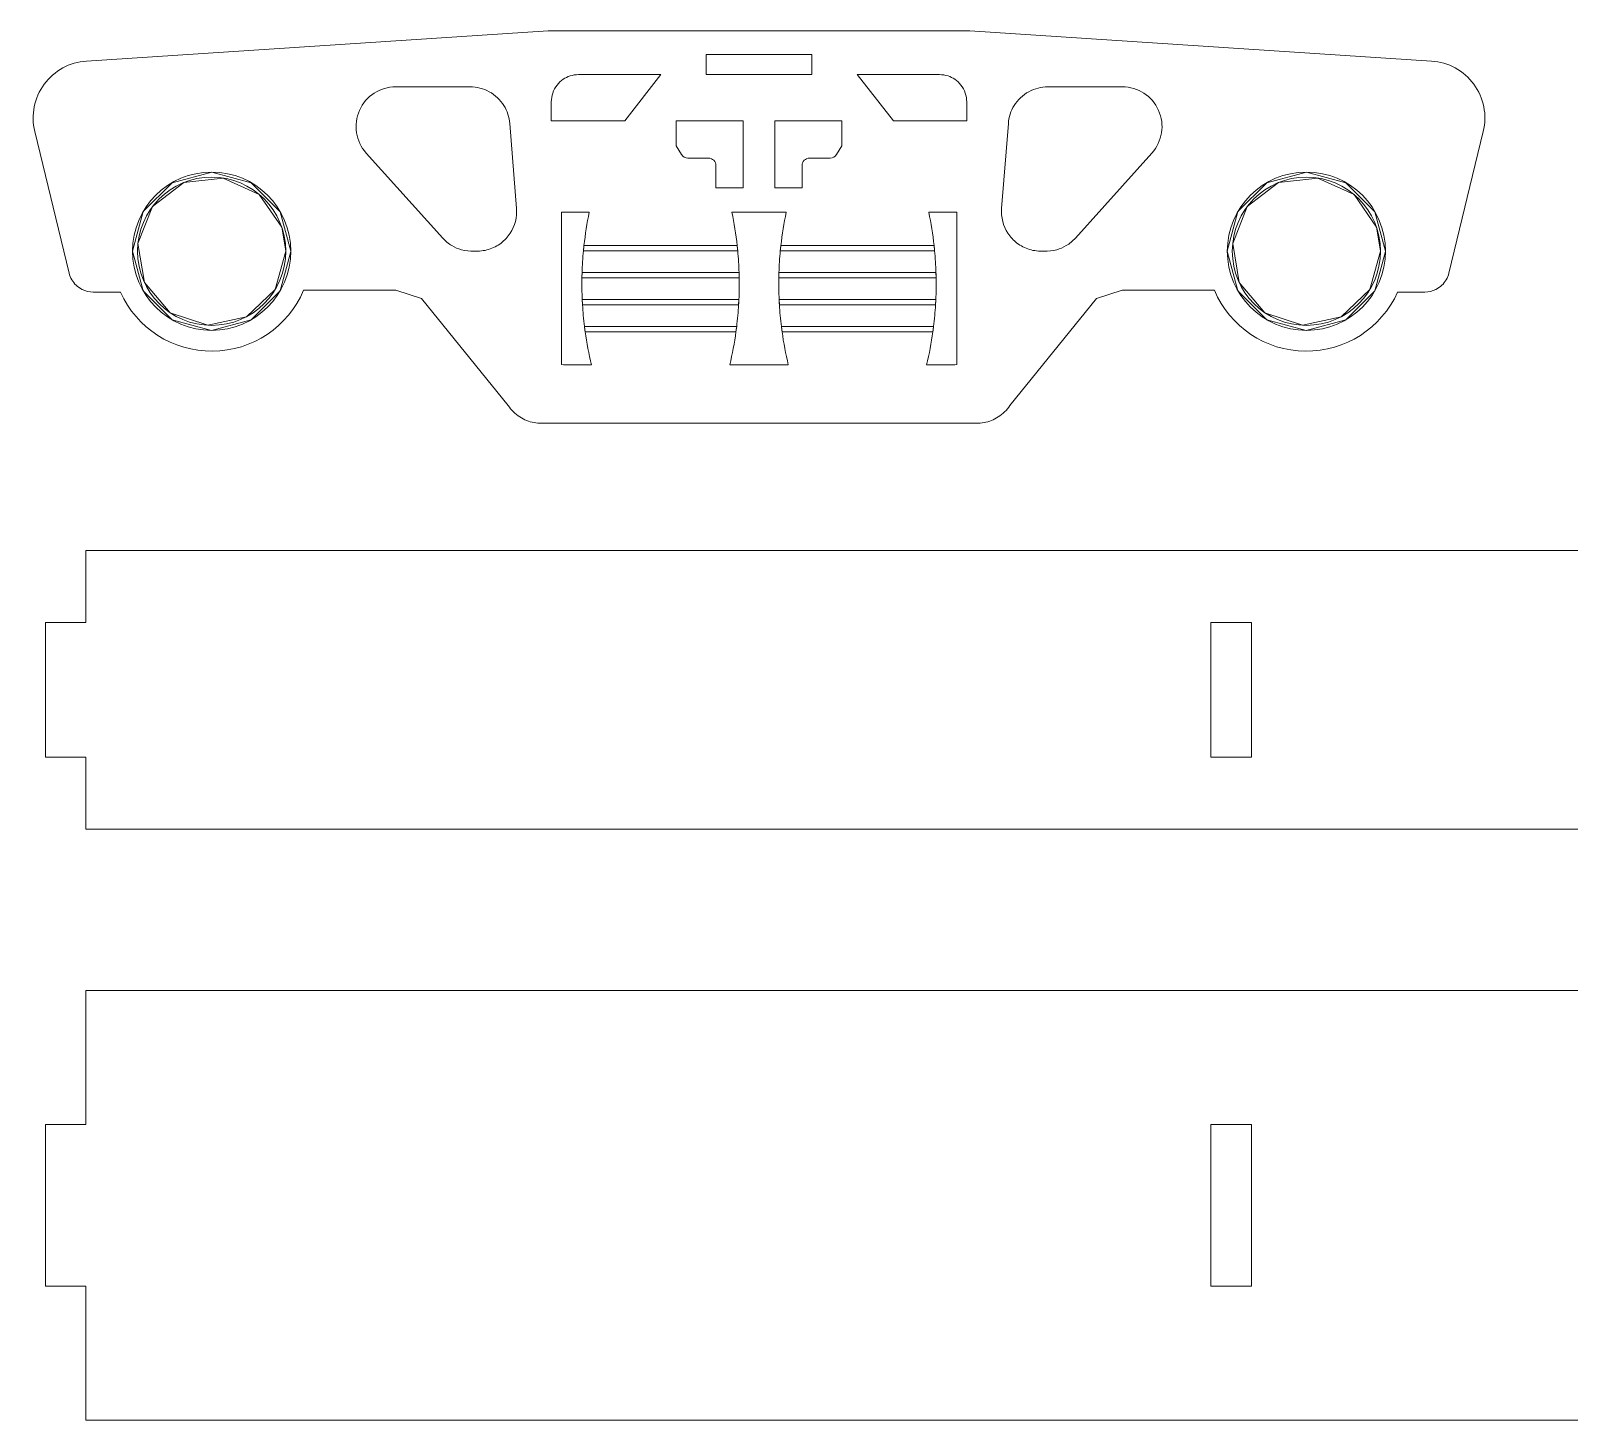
# Model space of a CAD drawing. Header units: millimetres. Extents: x -366 to 353, y -421 to 421.
# Drawn here: x -347 to -232.8, y -48.9 to 54.3 of the extents above; entities that cross this region are included whole.
import ezdxf

# ---------------------------------------------------------------- set-up
doc = ezdxf.new("R2010")
doc.units = ezdxf.units.MM
doc.header["$MEASUREMENT"] = 0
doc.layers.add('layer 1', color=7, linetype='Continuous')

msp = doc.modelspace()

# ---------------------------------------------------------------- linework, layer by layer
at = {"layer": 'layer 1', "color": 5, "lineweight": 9}
for points in [[(-308.5716, 54.2523), (-308.5716, 54.2523), (-342.8498, 52.0041), (-342.8498, 52.0041)], [(-277.2894, 54.2523), (-277.2894, 54.2523), (-308.5716, 54.2523), (-308.5716, 54.2523)], [(-243.0113, 52.0041), (-243.0113, 52.0041), (-277.2894, 54.2523), (-277.2894, 54.2523)], [(-289.0024, 52.4897), (-289.0024, 52.4897), (-296.8586, 52.4897), (-296.8586, 52.4897)], [(-296.8586, 52.4897), (-296.8586, 52.4897), (-296.8586, 50.999), (-296.8586, 50.999)], [(-289.0024, 50.999), (-289.0024, 50.999), (-289.0024, 52.4897), (-289.0024, 52.4897)], [(-300.2156, 50.999), (-300.2156, 50.999), (-306.3226, 50.999), (-306.3226, 50.999)], [(-302.9012, 47.5705), (-302.9012, 47.5705), (-300.2156, 50.999), (-300.2156, 50.999)], [(-296.8586, 50.999), (-296.8586, 50.999), (-289.0024, 50.999), (-289.0024, 50.999)], [(-285.6454, 50.999), (-285.6454, 50.999), (-282.9598, 47.5705), (-282.9598, 47.5705)], [(-279.5385, 50.999), (-279.5385, 50.999), (-285.6454, 50.999), (-285.6454, 50.999)], [(-314.3697, 50.0922), (-314.3697, 50.0922), (-319.8949, 50.0922), (-319.8949, 50.0922)], [(-265.9661, 50.0922), (-265.9661, 50.0922), (-271.4913, 50.0922), (-271.4913, 50.0922)], [(-308.347, 48.9746), (-308.347, 48.9746), (-308.347, 47.5705), (-308.347, 47.5705)], [(-277.514, 47.5705), (-277.514, 47.5705), (-277.514, 48.9746), (-277.514, 48.9746)], [(-310.934, 41.0691), (-310.934, 41.0691), (-311.4343, 47.3803), (-311.4343, 47.3803)], [(-308.347, 47.5705), (-308.347, 47.5705), (-302.9012, 47.5705), (-302.9012, 47.5705)], [(-299.0702, 47.5616), (-299.0702, 47.5616), (-299.0702, 45.7212), (-299.0702, 45.7212)], [(-294.1012, 47.5616), (-294.1012, 47.5616), (-299.0702, 47.5616), (-299.0702, 47.5616)], [(-294.1012, 42.5926), (-294.1012, 42.5926), (-294.1012, 47.5616), (-294.1012, 47.5616)], [(-286.7908, 47.5616), (-286.7908, 47.5616), (-291.7599, 47.5616), (-291.7599, 47.5616)], [(-291.7599, 47.5616), (-291.7599, 47.5616), (-291.7599, 42.5926), (-291.7599, 42.5926)], [(-286.7908, 45.7212), (-286.7908, 45.7212), (-286.7908, 47.5616), (-286.7908, 47.5616)], [(-282.9598, 47.5705), (-282.9598, 47.5705), (-277.514, 47.5705), (-277.514, 47.5705)], [(-274.4268, 47.3803), (-274.4268, 47.3803), (-274.9271, 41.0691), (-274.9271, 41.0691)], [(-346.6861, 46.7814), (-346.6861, 46.7814), (-344.1331, 36.269), (-344.1331, 36.269)], [(-299.0702, 45.7212), (-299.0702, 45.7212), (-298.6789, 45.0691), (-298.6789, 45.0691)], [(-287.1821, 45.0691), (-287.1821, 45.0691), (-286.7908, 45.7212), (-286.7908, 45.7212)], [(-241.7279, 36.269), (-241.7279, 36.269), (-239.175, 46.7814), (-239.175, 46.7814)], [(-322.0846, 45.1788), (-322.0846, 45.1788), (-316.4102, 38.8677), (-316.4102, 38.8677)], [(-298.6789, 45.0691), (-298.5792, 44.9028), (-298.3994, 44.8011), (-298.2055, 44.8011)], [(-298.2055, 44.8011), (-298.2055, 44.8011), (-296.6777, 44.8011), (-296.6777, 44.8011)], [(-289.1833, 44.8011), (-289.1833, 44.8011), (-287.6555, 44.8011), (-287.6555, 44.8011)], [(-287.6555, 44.8011), (-287.4616, 44.8011), (-287.2819, 44.9028), (-287.1821, 45.0691)], [(-269.4508, 38.8677), (-269.4508, 38.8677), (-263.7764, 45.1788), (-263.7764, 45.1788)], [(-296.1256, 44.2489), (-296.1256, 44.2489), (-296.1256, 42.5926), (-296.1256, 42.5926)], [(-289.7355, 42.5926), (-289.7355, 42.5926), (-289.7355, 44.2489), (-289.7355, 44.2489)], [(-296.1256, 42.5926), (-296.1256, 42.5926), (-294.1012, 42.5926), (-294.1012, 42.5926)], [(-291.7599, 42.5926), (-291.7599, 42.5926), (-289.7355, 42.5926), (-289.7355, 42.5926)], [(-307.601, 40.7879), (-307.601, 40.7879), (-307.601, 29.4899), (-307.601, 29.4899)], [(-305.5288, 40.7879), (-305.5288, 40.7879), (-307.601, 40.7879), (-307.601, 40.7879)], [(-305.5288, 40.7879), (-305.6996, 39.9704), (-305.8309, 39.145), (-305.9222, 38.3148)], [(-290.915, 40.7879), (-290.915, 40.7879), (-294.946, 40.7879), (-294.946, 40.7879)], [(-294.5526, 38.3148), (-294.6439, 39.145), (-294.7752, 39.9704), (-294.946, 40.7879)], [(-290.915, 40.7879), (-291.0858, 39.9704), (-291.2171, 39.145), (-291.3084, 38.3148)], [(-278.26, 40.7879), (-278.26, 40.7879), (-280.3323, 40.7879), (-280.3323, 40.7879)], [(-279.9389, 38.3148), (-280.0302, 39.145), (-280.1615, 39.9704), (-280.3323, 40.7879)], [(-278.26, 29.4899), (-278.26, 29.4899), (-278.26, 40.7879), (-278.26, 40.7879)], [(-305.963, 37.9148), (-306.0133, 37.3826), (-306.047, 36.849), (-306.0643, 36.3148)], [(-305.9222, 38.3148), (-305.9368, 38.1816), (-305.9505, 38.0482), (-305.963, 37.9148)], [(-305.963, 37.9148), (-305.963, 37.9148), (-294.5118, 37.9148), (-294.5118, 37.9148)], [(-294.5526, 38.3148), (-294.5526, 38.3148), (-305.9222, 38.3148), (-305.9222, 38.3148)], [(-294.5118, 37.9148), (-294.5243, 38.0482), (-294.538, 38.1816), (-294.5526, 38.3148)], [(-294.4105, 36.3148), (-294.4278, 36.849), (-294.4615, 37.3826), (-294.5118, 37.9148)], [(-291.3493, 37.9148), (-291.3995, 37.3826), (-291.4333, 36.849), (-291.4506, 36.3148)], [(-291.3084, 38.3148), (-291.3231, 38.1816), (-291.3367, 38.0482), (-291.3493, 37.9148)], [(-291.3493, 37.9148), (-291.3493, 37.9148), (-279.898, 37.9148), (-279.898, 37.9148)], [(-279.9389, 38.3148), (-279.9389, 38.3148), (-291.3084, 38.3148), (-291.3084, 38.3148)], [(-279.898, 37.9148), (-279.9106, 38.0482), (-279.9242, 38.1816), (-279.9389, 38.3148)], [(-279.7967, 36.3148), (-279.814, 36.849), (-279.8478, 37.3826), (-279.898, 37.9148)], [(-306.0742, 35.9148), (-306.0833, 35.3813), (-306.0759, 34.8478), (-306.0521, 34.3148)], [(-306.0643, 36.3148), (-306.0687, 36.1815), (-306.072, 36.0481), (-306.0742, 35.9148)], [(-306.0742, 35.9148), (-306.0742, 35.9148), (-294.4006, 35.9148), (-294.4006, 35.9148)], [(-294.4105, 36.3148), (-294.4105, 36.3148), (-306.0643, 36.3148), (-306.0643, 36.3148)], [(-294.4227, 34.3148), (-294.3989, 34.8477), (-294.3915, 35.3813), (-294.4006, 35.9146)], [(-294.4006, 35.9148), (-294.4029, 36.0481), (-294.4061, 36.1815), (-294.4105, 36.3148)], [(-291.4605, 35.9148), (-291.4695, 35.3813), (-291.4621, 34.8478), (-291.4384, 34.3148)], [(-291.4506, 36.3148), (-291.4549, 36.1815), (-291.4582, 36.0481), (-291.4605, 35.9148)], [(-291.4605, 35.9148), (-291.4605, 35.9148), (-279.7868, 35.9148), (-279.7868, 35.9148)], [(-279.7967, 36.3148), (-279.7967, 36.3148), (-291.4506, 36.3148), (-291.4506, 36.3148)], [(-279.8089, 34.3148), (-279.7851, 34.8477), (-279.7778, 35.3813), (-279.7868, 35.9146)], [(-279.7868, 35.9148), (-279.7891, 36.0481), (-279.7924, 36.1815), (-279.7967, 36.3148)], [(-342.3447, 34.863), (-342.3447, 34.863), (-340.3285, 34.863), (-340.3285, 34.863)], [(-326.7279, 34.9913), (-326.7279, 34.9913), (-319.8772, 34.9913), (-319.8772, 34.9913)], [(-319.8772, 34.9913), (-319.8772, 34.9913), (-317.9795, 34.3817), (-317.9795, 34.3817)], [(-317.9795, 34.3817), (-317.9795, 34.3817), (-311.5515, 26.4331), (-311.5515, 26.4331)], [(-306.0521, 34.3148), (-306.0462, 34.1814), (-306.0392, 34.0481), (-306.0312, 33.9148)], [(-294.4227, 34.3148), (-294.4227, 34.3148), (-306.0521, 34.3148), (-306.0521, 34.3148)], [(-294.4436, 33.9148), (-294.4356, 34.0481), (-294.4286, 34.1814), (-294.4227, 34.3148)], [(-279.8089, 34.3148), (-279.8089, 34.3148), (-291.4384, 34.3148), (-291.4384, 34.3148)], [(-291.4384, 34.3148), (-291.4324, 34.1814), (-291.4254, 34.0481), (-291.4174, 33.9148)], [(-279.8299, 33.9148), (-279.8219, 34.0481), (-279.8149, 34.1814), (-279.8089, 34.3148)], [(-274.3096, 26.4331), (-274.3096, 26.4331), (-267.8816, 34.3817), (-267.8816, 34.3817)], [(-267.8816, 34.3817), (-267.8816, 34.3817), (-265.9839, 34.9913), (-265.9839, 34.9913)], [(-265.9839, 34.9913), (-265.9839, 34.9913), (-259.1332, 34.9913), (-259.1332, 34.9913)], [(-245.5326, 34.863), (-245.5326, 34.863), (-243.5164, 34.863), (-243.5164, 34.863)], [(-306.0312, 33.9148), (-305.999, 33.3801), (-305.9504, 32.8465), (-305.8853, 32.3148)], [(-306.0312, 33.9148), (-306.0312, 33.9148), (-294.4436, 33.9148), (-294.4436, 33.9148)], [(-294.5895, 32.3148), (-294.5244, 32.8465), (-294.4758, 33.3801), (-294.4436, 33.9148)], [(-291.4174, 33.9148), (-291.3853, 33.3801), (-291.3366, 32.8465), (-291.2715, 32.3148)], [(-291.4174, 33.9148), (-291.4174, 33.9148), (-279.8299, 33.9148), (-279.8299, 33.9148)], [(-279.9758, 32.3148), (-279.9107, 32.8465), (-279.862, 33.3801), (-279.8299, 33.9148)], [(-305.8853, 32.3148), (-305.8689, 32.1813), (-305.8516, 32.048), (-305.8331, 31.9148)], [(-294.5895, 32.3148), (-294.5895, 32.3148), (-305.8853, 32.3148), (-305.8853, 32.3148)], [(-294.6417, 31.9148), (-294.6232, 32.048), (-294.6059, 32.1813), (-294.5895, 32.3148)], [(-279.9758, 32.3148), (-279.9758, 32.3148), (-291.2715, 32.3148), (-291.2715, 32.3148)], [(-291.2715, 32.3148), (-291.2552, 32.1813), (-291.2378, 32.048), (-291.2194, 31.9148)], [(-280.0279, 31.9148), (-280.0095, 32.048), (-279.9921, 32.1813), (-279.9758, 32.3148)], [(-305.8331, 31.9148), (-305.719, 31.0892), (-305.5653, 30.2697), (-305.3724, 29.4589)], [(-305.8331, 31.9148), (-305.8331, 31.9148), (-294.6417, 31.9148), (-294.6417, 31.9148)], [(-295.1024, 29.4589), (-294.9096, 30.2697), (-294.7558, 31.0892), (-294.6417, 31.9148)], [(-291.2194, 31.9148), (-291.1053, 31.0892), (-290.9515, 30.2697), (-290.7586, 29.4589)], [(-291.2194, 31.9148), (-291.2194, 31.9148), (-280.0279, 31.9148), (-280.0279, 31.9148)], [(-280.4887, 29.4589), (-280.2958, 30.2697), (-280.142, 31.0892), (-280.0279, 31.9148)], [(-307.601, 29.4899), (-307.601, 29.4899), (-307.4518, 29.4589), (-307.4518, 29.4589)], [(-307.4518, 29.4589), (-307.4518, 29.4589), (-305.3724, 29.4589), (-305.3724, 29.4589)], [(-295.1024, 29.4589), (-295.1024, 29.4589), (-290.7586, 29.4589), (-290.7586, 29.4589)], [(-280.4887, 29.4589), (-280.4887, 29.4589), (-278.4092, 29.4589), (-278.4092, 29.4589)], [(-278.4092, 29.4589), (-278.4092, 29.4589), (-278.26, 29.4899), (-278.26, 29.4899)], [(-309.056, 25.1238), (-309.056, 25.1238), (-292.9305, 25.1237), (-292.9305, 25.1237)], [(-292.9305, 25.1237), (-292.9305, 25.1237), (-276.8051, 25.1238), (-276.8051, 25.1238)], [(-22.8915, 15.6904), (-22.8915, 15.6904), (-342.8915, 15.6904), (-342.8915, 15.6904)], [(-342.8915, 15.6904), (-342.8915, 15.6904), (-342.8915, 10.347), (-342.8915, 10.347)], [(-342.8915, 10.347), (-342.8915, 10.347), (-345.8915, 10.347), (-345.8915, 10.347)], [(-345.8915, 10.347), (-345.8915, 10.347), (-345.8915, 0.347), (-345.8915, 0.347)], [(-256.3915, 10.347), (-256.3915, 10.347), (-259.3915, 10.347), (-259.3915, 10.347)], [(-259.3915, 10.347), (-259.3915, 10.347), (-259.3915, 0.347), (-259.3915, 0.347)], [(-256.3915, 0.347), (-256.3915, 0.347), (-256.3915, 10.347), (-256.3915, 10.347)], [(-345.8915, 0.347), (-345.8915, 0.347), (-342.8915, 0.347), (-342.8915, 0.347)], [(-342.8915, 0.347), (-342.8915, 0.347), (-342.8915, -4.9965), (-342.8915, -4.9965)], [(-259.3915, 0.347), (-259.3915, 0.347), (-256.3915, 0.347), (-256.3915, 0.347)], [(-342.8915, -4.9965), (-342.8915, -4.9965), (-22.8915, -4.9965), (-22.8915, -4.9965)], [(-342.8915, -16.9764), (-342.8915, -16.9764), (-342.8915, -26.9177), (-342.8915, -26.9177)], [(-22.8915, -16.9764), (-22.8915, -16.9764), (-342.8915, -16.9764), (-342.8915, -16.9764)], [(-345.8915, -26.9177), (-345.8915, -26.9177), (-345.8915, -38.9177), (-345.8915, -38.9177)], [(-342.8915, -26.9177), (-342.8915, -26.9177), (-345.8915, -26.9177), (-345.8915, -26.9177)], [(-259.3915, -26.9177), (-259.3915, -26.9177), (-259.3915, -38.9177), (-259.3915, -38.9177)], [(-256.3915, -26.9177), (-256.3915, -26.9177), (-259.3915, -26.9177), (-259.3915, -26.9177)], [(-256.3915, -38.9177), (-256.3915, -38.9177), (-256.3915, -26.9177), (-256.3915, -26.9177)], [(-345.8915, -38.9177), (-345.8915, -38.9177), (-342.8915, -38.9177), (-342.8915, -38.9177)], [(-342.8915, -38.9177), (-342.8915, -38.9177), (-342.8915, -48.8589), (-342.8915, -48.8589)], [(-259.3915, -38.9177), (-259.3915, -38.9177), (-256.3915, -38.9177), (-256.3915, -38.9177)], [(-342.8915, -48.8589), (-342.8915, -48.8589), (-22.8915, -48.8589), (-22.8915, -48.8589)]]:
    msp.add_open_spline(points, degree=3, dxfattribs=at)
for points, knots in [([(-342.8498, 52.0041), (-344.097, 51.9223), (-345.2443, 51.2935), (-345.9842, 50.2861), (-345.9842, 50.2861), (-346.7242, 49.2788), (-346.9811, 47.9959), (-346.6861, 46.7814)], [0, 0, 0, 0, 0.33333333, 0.33333333, 0.33333333, 0.33333333, 1, 1, 1, 1]), ([(-239.175, 46.7814), (-238.88, 47.9959), (-239.1369, 49.2788), (-239.8768, 50.2861), (-239.8768, 50.2861), (-240.6167, 51.2935), (-241.764, 51.9223), (-243.0112, 52.0041)], [0, 0, 0, 0, 0.33333333, 0.33333333, 0.33333333, 0.33333333, 1, 1, 1, 1]), ([(-306.3226, 50.999), (-306.5384, 50.9991), (-306.7543, 50.9642), (-306.9597, 50.8962), (-306.9597, 50.8962), (-307.1345, 50.8382), (-307.3016, 50.7561), (-307.4546, 50.6529), (-307.4546, 50.6529), (-307.6308, 50.534), (-307.7884, 50.3871), (-307.919, 50.2195), (-307.919, 50.2195), (-308.1937, 49.8671), (-308.3495, 49.4232), (-308.347, 48.9746)], [0, 0, 0, 0, 0.2, 0.2, 0.2, 0.2, 0.4, 0.4, 0.4, 0.4, 0.6, 0.6, 0.6, 0.6, 1, 1, 1, 1]), ([(-277.514, 48.9746), (-277.5115, 49.4232), (-277.6674, 49.8671), (-277.9421, 50.2195), (-277.9421, 50.2195), (-278.0727, 50.3871), (-278.2302, 50.534), (-278.4064, 50.6529), (-278.4064, 50.6529), (-278.5595, 50.7561), (-278.7266, 50.8382), (-278.9014, 50.8962), (-278.9014, 50.8962), (-279.1067, 50.9642), (-279.3227, 50.9991), (-279.5385, 50.999)], [0, 0, 0, 0, 0.2, 0.2, 0.2, 0.2, 0.4, 0.4, 0.4, 0.4, 0.6, 0.6, 0.6, 0.6, 1, 1, 1, 1]), ([(-319.8949, 50.0922), (-321.0575, 50.0922), (-322.1113, 49.4081), (-322.5845, 48.3462), (-322.5845, 48.3462), (-323.0578, 47.2843), (-322.8619, 46.0433), (-322.0846, 45.1788)], [0, 0, 0, 0, 0.33333333, 0.33333333, 0.33333333, 0.33333333, 1, 1, 1, 1]), ([(-311.4343, 47.3803), (-311.4703, 47.8457), (-311.6205, 48.3011), (-311.8664, 48.6982), (-311.8664, 48.6982), (-311.9996, 48.9132), (-312.1608, 49.1111), (-312.3444, 49.2851), (-312.3444, 49.2851), (-312.5283, 49.4593), (-312.7346, 49.6096), (-312.9567, 49.731), (-312.9567, 49.731), (-313.3876, 49.9666), (-313.878, 50.0935), (-314.3697, 50.0922)], [0, 0, 0, 0, 0.2, 0.2, 0.2, 0.2, 0.4, 0.4, 0.4, 0.4, 0.6, 0.6, 0.6, 0.6, 1, 1, 1, 1]), ([(-271.4913, 50.0922), (-271.9831, 50.0935), (-272.4734, 49.9666), (-272.9044, 49.731), (-272.9044, 49.731), (-273.1265, 49.6096), (-273.3328, 49.4593), (-273.5167, 49.2851), (-273.5167, 49.2851), (-273.7002, 49.1111), (-273.8615, 48.9132), (-273.9946, 48.6982), (-273.9946, 48.6982), (-274.2405, 48.3011), (-274.3908, 47.8457), (-274.4268, 47.3803)], [0, 0, 0, 0, 0.2, 0.2, 0.2, 0.2, 0.4, 0.4, 0.4, 0.4, 0.6, 0.6, 0.6, 0.6, 1, 1, 1, 1]), ([(-263.7764, 45.1788), (-262.9991, 46.0433), (-262.8033, 47.2843), (-263.2765, 48.3462), (-263.2765, 48.3462), (-263.7498, 49.4081), (-264.8035, 50.0922), (-265.9661, 50.0922)], [0, 0, 0, 0, 0.33333333, 0.33333333, 0.33333333, 0.33333333, 1, 1, 1, 1]), ([(-296.1256, 44.2489), (-296.1256, 44.3954), (-296.1838, 44.5358), (-296.2873, 44.6393), (-296.2873, 44.6393), (-296.3909, 44.7429), (-296.5313, 44.8011), (-296.6777, 44.8011)], [0, 0, 0, 0, 0.33333333, 0.33333333, 0.33333333, 0.33333333, 1, 1, 1, 1]), ([(-289.1833, 44.8011), (-289.3298, 44.8011), (-289.4702, 44.7429), (-289.5737, 44.6393), (-289.5737, 44.6393), (-289.6773, 44.5358), (-289.7355, 44.3954), (-289.7355, 44.2489)], [0, 0, 0, 0, 0.33333333, 0.33333333, 0.33333333, 0.33333333, 1, 1, 1, 1]), ([(-327.6833, 37.8918), (-327.6833, 41.1353), (-330.3127, 43.7647), (-333.5561, 43.7647), (-333.5561, 43.7647), (-336.7996, 43.7647), (-339.429, 41.1353), (-339.429, 37.8918), (-339.429, 37.8918), (-339.429, 34.6483), (-336.7997, 32.019), (-333.5562, 32.0189), (-333.5562, 32.0189), (-330.3127, 32.0189), (-327.6833, 34.6483), (-327.6833, 37.8918)], [0, 0, 0, 0, 0.2, 0.2, 0.2, 0.2, 0.4, 0.4, 0.4, 0.4, 0.6, 0.6, 0.6, 0.6, 1, 1, 1, 1]), ([(-328.0562, 37.8918), (-328.0562, 40.9294), (-330.5186, 43.3918), (-333.5561, 43.3918), (-333.5561, 43.3918), (-336.5937, 43.3918), (-339.0561, 40.9294), (-339.0562, 37.8918), (-339.0562, 37.8918), (-339.0562, 34.8543), (-336.5937, 32.3918), (-333.5562, 32.3918), (-333.5562, 32.3918), (-330.5186, 32.3918), (-328.0562, 34.8542), (-328.0562, 37.8918)], [0, 0, 0, 0, 0.2, 0.2, 0.2, 0.2, 0.4, 0.4, 0.4, 0.4, 0.6, 0.6, 0.6, 0.6, 1, 1, 1, 1]), ([(-246.432, 37.8918), (-246.432, 41.1353), (-249.0614, 43.7647), (-252.3049, 43.7647), (-252.3049, 43.7647), (-255.5484, 43.7647), (-258.1777, 41.1353), (-258.1778, 37.8918), (-258.1778, 37.8918), (-258.1778, 34.6483), (-255.5484, 32.019), (-252.3049, 32.0189), (-252.3049, 32.0189), (-249.0614, 32.0189), (-246.4321, 34.6483), (-246.432, 37.8918)], [0, 0, 0, 0, 0.2, 0.2, 0.2, 0.2, 0.4, 0.4, 0.4, 0.4, 0.6, 0.6, 0.6, 0.6, 1, 1, 1, 1]), ([(-246.8049, 37.8918), (-246.8049, 40.9294), (-249.2673, 43.3918), (-252.3049, 43.3918), (-252.3049, 43.3918), (-255.3425, 43.3918), (-257.8049, 40.9294), (-257.8049, 37.8918), (-257.8049, 37.8918), (-257.8049, 34.8543), (-255.3425, 32.3918), (-252.3049, 32.3918), (-252.3049, 32.3918), (-249.2674, 32.3918), (-246.8049, 34.8542), (-246.8049, 37.8918)], [0, 0, 0, 0, 0.2, 0.2, 0.2, 0.2, 0.4, 0.4, 0.4, 0.4, 0.6, 0.6, 0.6, 0.6, 1, 1, 1, 1]), ([(-316.4102, 38.8677), (-316.2122, 38.647), (-315.9804, 38.4573), (-315.7253, 38.3053), (-315.7253, 38.3053), (-315.5054, 38.1741), (-315.2681, 38.071), (-315.0216, 38.0041), (-315.0216, 38.0041), (-314.7149, 37.9209), (-314.3939, 37.8937), (-314.073, 37.8919), (-314.073, 37.8919), (-313.7097, 37.8898), (-313.3466, 37.9202), (-313.0018, 38.0225), (-313.0018, 38.0225), (-312.6679, 38.1216), (-312.3513, 38.2881), (-312.0735, 38.5028), (-312.0735, 38.5028), (-311.8124, 38.7046), (-311.5856, 38.9489), (-311.4056, 39.2237), (-311.4056, 39.2237), (-311.0518, 39.7641), (-310.8792, 40.4224), (-310.934, 41.0691)], [0, 0, 0, 0, 0.125, 0.125, 0.125, 0.125, 0.25, 0.25, 0.25, 0.25, 0.375, 0.375, 0.375, 0.375, 0.5, 0.5, 0.5, 0.5, 0.625, 0.625, 0.625, 0.625, 0.75, 0.75, 0.75, 0.75, 1, 1, 1, 1]), ([(-274.9271, 41.0691), (-274.9818, 40.4224), (-274.8093, 39.7641), (-274.4554, 39.2237), (-274.4554, 39.2237), (-274.2755, 38.9489), (-274.0486, 38.7046), (-273.7876, 38.5028), (-273.7876, 38.5028), (-273.5098, 38.2881), (-273.1931, 38.1216), (-272.8592, 38.0225), (-272.8592, 38.0225), (-272.5145, 37.9202), (-272.1513, 37.8898), (-271.788, 37.8919), (-271.788, 37.8919), (-271.4671, 37.8937), (-271.1461, 37.9209), (-270.8394, 38.0041), (-270.8394, 38.0041), (-270.5929, 38.071), (-270.3557, 38.1741), (-270.1357, 38.3053), (-270.1357, 38.3053), (-269.8807, 38.4573), (-269.6489, 38.647), (-269.4508, 38.8677)], [0, 0, 0, 0, 0.125, 0.125, 0.125, 0.125, 0.25, 0.25, 0.25, 0.25, 0.375, 0.375, 0.375, 0.375, 0.5, 0.5, 0.5, 0.5, 0.625, 0.625, 0.625, 0.625, 0.75, 0.75, 0.75, 0.75, 1, 1, 1, 1]), ([(-344.1331, 36.269), (-344.051, 35.9251), (-343.8644, 35.6068), (-343.6067, 35.3638), (-343.6067, 35.3638), (-343.4758, 35.2404), (-343.3266, 35.1364), (-343.1657, 35.0562), (-343.1657, 35.0562), (-342.9115, 34.9296), (-342.6282, 34.8625), (-342.3447, 34.863)], [0, 0, 0, 0, 0.25, 0.25, 0.25, 0.25, 0.5, 0.5, 0.5, 0.5, 1, 1, 1, 1]), ([(-243.5164, 34.863), (-243.2328, 34.8625), (-242.9496, 34.9296), (-242.6954, 35.0562), (-242.6954, 35.0562), (-242.5345, 35.1364), (-242.3853, 35.2404), (-242.2543, 35.3638), (-242.2543, 35.3638), (-241.9966, 35.6068), (-241.81, 35.9251), (-241.7279, 36.269)], [0, 0, 0, 0, 0.25, 0.25, 0.25, 0.25, 0.5, 0.5, 0.5, 0.5, 1, 1, 1, 1]), ([(-340.3285, 34.863), (-339.1237, 32.1692), (-336.4369, 30.4455), (-333.4861, 30.4734), (-333.4861, 30.4734), (-330.5353, 30.5012), (-327.8816, 32.2753), (-326.7279, 34.9913)], [0, 0, 0, 0, 0.33333333, 0.33333333, 0.33333333, 0.33333333, 1, 1, 1, 1]), ([(-259.1332, 34.9913), (-257.9795, 32.2753), (-255.3257, 30.5012), (-252.3749, 30.4734), (-252.3749, 30.4734), (-249.4241, 30.4455), (-246.7374, 32.1692), (-245.5326, 34.863)], [0, 0, 0, 0, 0.33333333, 0.33333333, 0.33333333, 0.33333333, 1, 1, 1, 1]), ([(-311.5515, 26.4331), (-311.3152, 26.1054), (-311.022, 25.813), (-310.6816, 25.5929), (-310.6816, 25.5929), (-310.5252, 25.4918), (-310.3587, 25.4059), (-310.1858, 25.3364), (-310.1858, 25.3364), (-309.828, 25.1927), (-309.4423, 25.1192), (-309.056, 25.1238)], [0, 0, 0, 0, 0.25, 0.25, 0.25, 0.25, 0.5, 0.5, 0.5, 0.5, 1, 1, 1, 1]), ([(-276.8051, 25.1238), (-276.4187, 25.1192), (-276.033, 25.1927), (-275.6752, 25.3364), (-275.6752, 25.3364), (-275.5023, 25.4059), (-275.3359, 25.4918), (-275.1794, 25.5929), (-275.1794, 25.5929), (-274.8391, 25.813), (-274.5459, 26.1054), (-274.3096, 26.4331)], [0, 0, 0, 0, 0.25, 0.25, 0.25, 0.25, 0.5, 0.5, 0.5, 0.5, 1, 1, 1, 1])]:
    msp.add_open_spline(points, degree=3, knots=knots, dxfattribs=at)
at = {"layer": 'layer 1', "lineweight": 9}
for points, knots in [([(-327.6833, 37.8918), (-327.6833, 37.8918), (-328.4697, 40.8275), (-328.4697, 40.8275), (-328.4697, 40.8275), (-328.4697, 40.8275), (-328.4697, 40.8275), (-328.4697, 40.8275), (-328.4697, 40.8275), (-328.4697, 40.8275), (-330.6182, 42.977), (-330.6182, 42.977), (-330.6182, 42.977), (-330.6182, 42.977), (-330.6182, 42.977), (-330.6182, 42.977), (-330.6182, 42.977), (-330.6182, 42.977), (-333.5535, 43.7647), (-333.5535, 43.7647), (-333.5535, 43.7647), (-333.5535, 43.7647), (-333.5535, 43.7647), (-333.5535, 43.7647), (-333.5535, 43.7647), (-333.5535, 43.7647), (-336.4896, 42.9796), (-336.4896, 42.9796), (-336.4896, 42.9796), (-336.4896, 42.9796), (-336.4896, 42.9796), (-336.4896, 42.9796), (-336.4896, 42.9796), (-336.4896, 42.9796), (-338.64, 40.832), (-338.64, 40.832), (-338.64, 40.832), (-338.64, 40.832), (-338.64, 40.832), (-338.64, 40.832), (-338.64, 40.832), (-338.64, 40.832), (-339.429, 37.897), (-339.429, 37.897), (-339.429, 37.897), (-339.429, 37.897), (-339.429, 37.897), (-339.429, 37.897), (-339.429, 37.897), (-339.429, 37.897), (-338.6452, 34.9607), (-338.6452, 34.9607), (-338.6452, 34.9607), (-338.6452, 34.9607), (-338.6452, 34.9607), (-338.6452, 34.9607), (-338.6452, 34.9607), (-338.6452, 34.9607), (-336.4986, 32.8093), (-336.4986, 32.8093), (-336.4986, 32.8093), (-336.4986, 32.8093), (-336.4986, 32.8093), (-336.4986, 32.8093), (-336.4986, 32.8093), (-336.4986, 32.8093), (-333.564, 32.019), (-333.564, 32.019), (-333.564, 32.019), (-333.564, 32.019), (-333.564, 32.019), (-333.564, 32.019), (-333.564, 32.019), (-333.564, 32.019), (-330.6273, 32.8014), (-330.6273, 32.8014), (-330.6273, 32.8014), (-330.6273, 32.8014), (-330.6273, 32.8014), (-330.6273, 32.8014), (-330.6273, 32.8014), (-330.6273, 32.8014), (-328.4749, 34.9471), (-328.4749, 34.9471), (-328.4749, 34.9471), (-328.4749, 34.9471), (-328.4749, 34.9471), (-328.4749, 34.9471), (-328.4749, 34.9471), (-328.4749, 34.9471), (-327.6833, 37.8813), (-327.6833, 37.8813), (-327.6833, 37.8813), (-327.6833, 37.8813), (-327.6833, 37.8813), (-327.6833, 37.8813), (-327.6833, 37.8813), (-327.6833, 37.8813), (-327.6833, 37.8918), (-327.6833, 37.8918)], [0, 0, 0, 0, 0.03846154, 0.03846154, 0.03846154, 0.03846154, 0.07692308, 0.07692308, 0.07692308, 0.07692308, 0.11538462, 0.11538462, 0.11538462, 0.11538462, 0.15384615, 0.15384615, 0.15384615, 0.15384615, 0.19230769, 0.19230769, 0.19230769, 0.19230769, 0.23076923, 0.23076923, 0.23076923, 0.23076923, 0.26923077, 0.26923077, 0.26923077, 0.26923077, 0.30769231, 0.30769231, 0.30769231, 0.30769231, 0.34615385, 0.34615385, 0.34615385, 0.34615385, 0.38461538, 0.38461538, 0.38461538, 0.38461538, 0.42307692, 0.42307692, 0.42307692, 0.42307692, 0.46153846, 0.46153846, 0.46153846, 0.46153846, 0.5, 0.5, 0.5, 0.5, 0.53846154, 0.53846154, 0.53846154, 0.53846154, 0.57692308, 0.57692308, 0.57692308, 0.57692308, 0.61538462, 0.61538462, 0.61538462, 0.61538462, 0.65384615, 0.65384615, 0.65384615, 0.65384615, 0.69230769, 0.69230769, 0.69230769, 0.69230769, 0.73076923, 0.73076923, 0.73076923, 0.73076923, 0.76923077, 0.76923077, 0.76923077, 0.76923077, 0.80769231, 0.80769231, 0.80769231, 0.80769231, 0.84615385, 0.84615385, 0.84615385, 0.84615385, 0.88461538, 0.88461538, 0.88461538, 0.88461538, 0.92307692, 0.92307692, 0.92307692, 0.92307692, 1, 1, 1, 1]), ([(-246.432, 37.8918), (-246.432, 37.8918), (-247.2184, 40.8275), (-247.2184, 40.8275), (-247.2184, 40.8275), (-247.2184, 40.8275), (-247.2184, 40.8275), (-247.2184, 40.8275), (-247.2184, 40.8275), (-247.2184, 40.8275), (-249.367, 42.977), (-249.367, 42.977), (-249.367, 42.977), (-249.367, 42.977), (-249.367, 42.977), (-249.367, 42.977), (-249.367, 42.977), (-249.367, 42.977), (-252.3023, 43.7647), (-252.3023, 43.7647), (-252.3023, 43.7647), (-252.3023, 43.7647), (-252.3023, 43.7647), (-252.3023, 43.7647), (-252.3023, 43.7647), (-252.3023, 43.7647), (-255.2383, 42.9796), (-255.2383, 42.9796), (-255.2383, 42.9796), (-255.2383, 42.9796), (-255.2383, 42.9796), (-255.2383, 42.9796), (-255.2383, 42.9796), (-255.2383, 42.9796), (-257.3888, 40.832), (-257.3888, 40.832), (-257.3888, 40.832), (-257.3888, 40.832), (-257.3888, 40.832), (-257.3888, 40.832), (-257.3888, 40.832), (-257.3888, 40.832), (-258.1778, 37.897), (-258.1778, 37.897), (-258.1778, 37.897), (-258.1778, 37.897), (-258.1778, 37.897), (-258.1778, 37.897), (-258.1778, 37.897), (-258.1778, 37.897), (-257.394, 34.9607), (-257.394, 34.9607), (-257.394, 34.9607), (-257.394, 34.9607), (-257.394, 34.9607), (-257.394, 34.9607), (-257.394, 34.9607), (-257.394, 34.9607), (-255.2474, 32.8093), (-255.2474, 32.8093), (-255.2474, 32.8093), (-255.2474, 32.8093), (-255.2474, 32.8093), (-255.2474, 32.8093), (-255.2474, 32.8093), (-255.2474, 32.8093), (-252.3127, 32.019), (-252.3127, 32.019), (-252.3127, 32.019), (-252.3127, 32.019), (-252.3127, 32.019), (-252.3127, 32.019), (-252.3127, 32.019), (-252.3127, 32.019), (-249.376, 32.8014), (-249.376, 32.8014), (-249.376, 32.8014), (-249.376, 32.8014), (-249.376, 32.8014), (-249.376, 32.8014), (-249.376, 32.8014), (-249.376, 32.8014), (-247.2237, 34.9471), (-247.2237, 34.9471), (-247.2237, 34.9471), (-247.2237, 34.9471), (-247.2237, 34.9471), (-247.2237, 34.9471), (-247.2237, 34.9471), (-247.2237, 34.9471), (-246.432, 37.8813), (-246.432, 37.8813), (-246.432, 37.8813), (-246.432, 37.8813), (-246.432, 37.8813), (-246.432, 37.8813), (-246.432, 37.8813), (-246.432, 37.8813), (-246.432, 37.8918), (-246.432, 37.8918)], [0, 0, 0, 0, 0.03846154, 0.03846154, 0.03846154, 0.03846154, 0.07692308, 0.07692308, 0.07692308, 0.07692308, 0.11538462, 0.11538462, 0.11538462, 0.11538462, 0.15384615, 0.15384615, 0.15384615, 0.15384615, 0.19230769, 0.19230769, 0.19230769, 0.19230769, 0.23076923, 0.23076923, 0.23076923, 0.23076923, 0.26923077, 0.26923077, 0.26923077, 0.26923077, 0.30769231, 0.30769231, 0.30769231, 0.30769231, 0.34615385, 0.34615385, 0.34615385, 0.34615385, 0.38461538, 0.38461538, 0.38461538, 0.38461538, 0.42307692, 0.42307692, 0.42307692, 0.42307692, 0.46153846, 0.46153846, 0.46153846, 0.46153846, 0.5, 0.5, 0.5, 0.5, 0.53846154, 0.53846154, 0.53846154, 0.53846154, 0.57692308, 0.57692308, 0.57692308, 0.57692308, 0.61538462, 0.61538462, 0.61538462, 0.61538462, 0.65384615, 0.65384615, 0.65384615, 0.65384615, 0.69230769, 0.69230769, 0.69230769, 0.69230769, 0.73076923, 0.73076923, 0.73076923, 0.73076923, 0.76923077, 0.76923077, 0.76923077, 0.76923077, 0.80769231, 0.80769231, 0.80769231, 0.80769231, 0.84615385, 0.84615385, 0.84615385, 0.84615385, 0.88461538, 0.88461538, 0.88461538, 0.88461538, 0.92307692, 0.92307692, 0.92307692, 0.92307692, 1, 1, 1, 1]), ([(-328.0562, 37.8918), (-328.0562, 37.8918), (-328.8416, 35.0593), (-328.8416, 35.0593), (-328.8416, 35.0593), (-328.8416, 35.0593), (-328.8416, 35.0593), (-328.8416, 35.0593), (-328.8416, 35.0593), (-328.8416, 35.0593), (-330.9736, 33.0358), (-330.9736, 33.0358), (-330.9736, 33.0358), (-330.9736, 33.0358), (-330.9736, 33.0358), (-330.9736, 33.0358), (-330.9736, 33.0358), (-330.9736, 33.0358), (-333.8433, 32.3993), (-333.8433, 32.3993), (-333.8433, 32.3993), (-333.8433, 32.3993), (-333.8433, 32.3993), (-333.8433, 32.3993), (-333.8433, 32.3993), (-333.8433, 32.3993), (-336.6309, 33.3316), (-336.6309, 33.3316), (-336.6309, 33.3316), (-336.6309, 33.3316), (-336.6309, 33.3316), (-336.6309, 33.3316), (-336.6309, 33.3316), (-336.6309, 33.3316), (-338.5403, 35.5663), (-338.5403, 35.5663), (-338.5403, 35.5663), (-338.5403, 35.5663), (-338.5403, 35.5663), (-338.5403, 35.5663), (-338.5403, 35.5663), (-338.5403, 35.5663), (-339.0262, 38.4653), (-339.0262, 38.4653), (-339.0262, 38.4653), (-339.0262, 38.4653), (-339.0262, 38.4653), (-339.0262, 38.4653), (-339.0262, 38.4653), (-339.0262, 38.4653), (-337.9497, 41.2004), (-337.9497, 41.2004), (-337.9497, 41.2004), (-337.9497, 41.2004), (-337.9497, 41.2004), (-337.9497, 41.2004), (-337.9497, 41.2004), (-337.9497, 41.2004), (-335.6183, 42.9906), (-335.6183, 42.9906), (-335.6183, 42.9906), (-335.6183, 42.9906), (-335.6183, 42.9906), (-335.6183, 42.9906), (-335.6183, 42.9906), (-335.6183, 42.9906), (-332.6979, 43.3244), (-332.6979, 43.3244), (-332.6979, 43.3244), (-332.6979, 43.3244), (-332.6979, 43.3244), (-332.6979, 43.3244), (-332.6979, 43.3244), (-332.6979, 43.3244), (-330.0227, 42.1066), (-330.0227, 42.1066), (-330.0227, 42.1066), (-330.0227, 42.1066), (-330.0227, 42.1066), (-330.0227, 42.1066), (-330.0227, 42.1066), (-330.0227, 42.1066), (-328.3567, 39.685), (-328.3567, 39.685), (-328.3567, 39.685), (-328.3567, 39.685), (-328.3567, 39.685), (-328.3567, 39.685), (-328.3567, 39.685), (-328.3567, 39.685), (-328.0562, 37.8918), (-328.0562, 37.8918)], [0, 0, 0, 0, 0.04166667, 0.04166667, 0.04166667, 0.04166667, 0.08333333, 0.08333333, 0.08333333, 0.08333333, 0.125, 0.125, 0.125, 0.125, 0.16666667, 0.16666667, 0.16666667, 0.16666667, 0.20833333, 0.20833333, 0.20833333, 0.20833333, 0.25, 0.25, 0.25, 0.25, 0.29166667, 0.29166667, 0.29166667, 0.29166667, 0.33333333, 0.33333333, 0.33333333, 0.33333333, 0.375, 0.375, 0.375, 0.375, 0.41666667, 0.41666667, 0.41666667, 0.41666667, 0.45833333, 0.45833333, 0.45833333, 0.45833333, 0.5, 0.5, 0.5, 0.5, 0.54166667, 0.54166667, 0.54166667, 0.54166667, 0.58333333, 0.58333333, 0.58333333, 0.58333333, 0.625, 0.625, 0.625, 0.625, 0.66666667, 0.66666667, 0.66666667, 0.66666667, 0.70833333, 0.70833333, 0.70833333, 0.70833333, 0.75, 0.75, 0.75, 0.75, 0.79166667, 0.79166667, 0.79166667, 0.79166667, 0.83333333, 0.83333333, 0.83333333, 0.83333333, 0.875, 0.875, 0.875, 0.875, 0.91666667, 0.91666667, 0.91666667, 0.91666667, 1, 1, 1, 1]), ([(-246.8049, 37.8918), (-246.8049, 37.8918), (-247.5904, 35.0593), (-247.5904, 35.0593), (-247.5904, 35.0593), (-247.5904, 35.0593), (-247.5904, 35.0593), (-247.5904, 35.0593), (-247.5904, 35.0593), (-247.5904, 35.0593), (-249.7224, 33.0358), (-249.7224, 33.0358), (-249.7224, 33.0358), (-249.7224, 33.0358), (-249.7224, 33.0358), (-249.7224, 33.0358), (-249.7224, 33.0358), (-249.7224, 33.0358), (-252.592, 32.3993), (-252.592, 32.3993), (-252.592, 32.3993), (-252.592, 32.3993), (-252.592, 32.3993), (-252.592, 32.3993), (-252.592, 32.3993), (-252.592, 32.3993), (-255.3796, 33.3316), (-255.3796, 33.3316), (-255.3796, 33.3316), (-255.3796, 33.3316), (-255.3796, 33.3316), (-255.3796, 33.3316), (-255.3796, 33.3316), (-255.3796, 33.3316), (-257.2891, 35.5663), (-257.2891, 35.5663), (-257.2891, 35.5663), (-257.2891, 35.5663), (-257.2891, 35.5663), (-257.2891, 35.5663), (-257.2891, 35.5663), (-257.2891, 35.5663), (-257.7749, 38.4653), (-257.7749, 38.4653), (-257.7749, 38.4653), (-257.7749, 38.4653), (-257.7749, 38.4653), (-257.7749, 38.4653), (-257.7749, 38.4653), (-257.7749, 38.4653), (-256.6984, 41.2004), (-256.6984, 41.2004), (-256.6984, 41.2004), (-256.6984, 41.2004), (-256.6984, 41.2004), (-256.6984, 41.2004), (-256.6984, 41.2004), (-256.6984, 41.2004), (-254.367, 42.9906), (-254.367, 42.9906), (-254.367, 42.9906), (-254.367, 42.9906), (-254.367, 42.9906), (-254.367, 42.9906), (-254.367, 42.9906), (-254.367, 42.9906), (-251.4467, 43.3244), (-251.4467, 43.3244), (-251.4467, 43.3244), (-251.4467, 43.3244), (-251.4467, 43.3244), (-251.4467, 43.3244), (-251.4467, 43.3244), (-251.4467, 43.3244), (-248.7714, 42.1066), (-248.7714, 42.1066), (-248.7714, 42.1066), (-248.7714, 42.1066), (-248.7714, 42.1066), (-248.7714, 42.1066), (-248.7714, 42.1066), (-248.7714, 42.1066), (-247.1054, 39.685), (-247.1054, 39.685), (-247.1054, 39.685), (-247.1054, 39.685), (-247.1054, 39.685), (-247.1054, 39.685), (-247.1054, 39.685), (-247.1054, 39.685), (-246.8049, 37.8918), (-246.8049, 37.8918)], [0, 0, 0, 0, 0.04166667, 0.04166667, 0.04166667, 0.04166667, 0.08333333, 0.08333333, 0.08333333, 0.08333333, 0.125, 0.125, 0.125, 0.125, 0.16666667, 0.16666667, 0.16666667, 0.16666667, 0.20833333, 0.20833333, 0.20833333, 0.20833333, 0.25, 0.25, 0.25, 0.25, 0.29166667, 0.29166667, 0.29166667, 0.29166667, 0.33333333, 0.33333333, 0.33333333, 0.33333333, 0.375, 0.375, 0.375, 0.375, 0.41666667, 0.41666667, 0.41666667, 0.41666667, 0.45833333, 0.45833333, 0.45833333, 0.45833333, 0.5, 0.5, 0.5, 0.5, 0.54166667, 0.54166667, 0.54166667, 0.54166667, 0.58333333, 0.58333333, 0.58333333, 0.58333333, 0.625, 0.625, 0.625, 0.625, 0.66666667, 0.66666667, 0.66666667, 0.66666667, 0.70833333, 0.70833333, 0.70833333, 0.70833333, 0.75, 0.75, 0.75, 0.75, 0.79166667, 0.79166667, 0.79166667, 0.79166667, 0.83333333, 0.83333333, 0.83333333, 0.83333333, 0.875, 0.875, 0.875, 0.875, 0.91666667, 0.91666667, 0.91666667, 0.91666667, 1, 1, 1, 1]), ([(-294.5526, 38.3148), (-294.5526, 38.3148), (-305.9222, 38.3148), (-305.9222, 38.3148), (-305.9222, 38.3148), (-305.9222, 38.3148), (-305.9222, 38.3148), (-305.9222, 38.3148), (-305.9222, 38.3148), (-305.9222, 38.3148), (-305.963, 37.9148), (-305.963, 37.9148), (-305.963, 37.9148), (-305.963, 37.9148), (-305.963, 37.9148), (-305.963, 37.9148), (-305.963, 37.9148), (-305.963, 37.9148), (-294.5118, 37.9148), (-294.5118, 37.9148), (-294.5118, 37.9148), (-294.5118, 37.9148), (-294.5118, 37.9148), (-294.5118, 37.9148), (-294.5118, 37.9148), (-294.5118, 37.9148), (-294.5526, 38.3148), (-294.5526, 38.3148)], [0, 0, 0, 0, 0.125, 0.125, 0.125, 0.125, 0.25, 0.25, 0.25, 0.25, 0.375, 0.375, 0.375, 0.375, 0.5, 0.5, 0.5, 0.5, 0.625, 0.625, 0.625, 0.625, 0.75, 0.75, 0.75, 0.75, 1, 1, 1, 1]), ([(-279.9389, 38.3148), (-279.9389, 38.3148), (-291.3084, 38.3148), (-291.3084, 38.3148), (-291.3084, 38.3148), (-291.3084, 38.3148), (-291.3084, 38.3148), (-291.3084, 38.3148), (-291.3084, 38.3148), (-291.3084, 38.3148), (-291.3493, 37.9148), (-291.3493, 37.9148), (-291.3493, 37.9148), (-291.3493, 37.9148), (-291.3493, 37.9148), (-291.3493, 37.9148), (-291.3493, 37.9148), (-291.3493, 37.9148), (-279.898, 37.9148), (-279.898, 37.9148), (-279.898, 37.9148), (-279.898, 37.9148), (-279.898, 37.9148), (-279.898, 37.9148), (-279.898, 37.9148), (-279.898, 37.9148), (-279.9389, 38.3148), (-279.9389, 38.3148)], [0, 0, 0, 0, 0.125, 0.125, 0.125, 0.125, 0.25, 0.25, 0.25, 0.25, 0.375, 0.375, 0.375, 0.375, 0.5, 0.5, 0.5, 0.5, 0.625, 0.625, 0.625, 0.625, 0.75, 0.75, 0.75, 0.75, 1, 1, 1, 1]), ([(-294.4105, 36.3148), (-294.4105, 36.3148), (-306.0643, 36.3148), (-306.0643, 36.3148), (-306.0643, 36.3148), (-306.0643, 36.3148), (-306.0643, 36.3148), (-306.0643, 36.3148), (-306.0643, 36.3148), (-306.0643, 36.3148), (-306.0742, 35.9148), (-306.0742, 35.9148), (-306.0742, 35.9148), (-306.0742, 35.9148), (-306.0742, 35.9148), (-306.0742, 35.9148), (-306.0742, 35.9148), (-306.0742, 35.9148), (-294.4006, 35.9148), (-294.4006, 35.9148), (-294.4006, 35.9148), (-294.4006, 35.9148), (-294.4006, 35.9148), (-294.4006, 35.9148), (-294.4006, 35.9148), (-294.4006, 35.9148), (-294.4105, 36.3148), (-294.4105, 36.3148)], [0, 0, 0, 0, 0.125, 0.125, 0.125, 0.125, 0.25, 0.25, 0.25, 0.25, 0.375, 0.375, 0.375, 0.375, 0.5, 0.5, 0.5, 0.5, 0.625, 0.625, 0.625, 0.625, 0.75, 0.75, 0.75, 0.75, 1, 1, 1, 1]), ([(-279.7967, 36.3148), (-279.7967, 36.3148), (-291.4506, 36.3148), (-291.4506, 36.3148), (-291.4506, 36.3148), (-291.4506, 36.3148), (-291.4506, 36.3148), (-291.4506, 36.3148), (-291.4506, 36.3148), (-291.4506, 36.3148), (-291.4605, 35.9148), (-291.4605, 35.9148), (-291.4605, 35.9148), (-291.4605, 35.9148), (-291.4605, 35.9148), (-291.4605, 35.9148), (-291.4605, 35.9148), (-291.4605, 35.9148), (-279.7868, 35.9148), (-279.7868, 35.9148), (-279.7868, 35.9148), (-279.7868, 35.9148), (-279.7868, 35.9148), (-279.7868, 35.9148), (-279.7868, 35.9148), (-279.7868, 35.9148), (-279.7967, 36.3148), (-279.7967, 36.3148)], [0, 0, 0, 0, 0.125, 0.125, 0.125, 0.125, 0.25, 0.25, 0.25, 0.25, 0.375, 0.375, 0.375, 0.375, 0.5, 0.5, 0.5, 0.5, 0.625, 0.625, 0.625, 0.625, 0.75, 0.75, 0.75, 0.75, 1, 1, 1, 1]), ([(-294.4227, 34.3148), (-294.4227, 34.3148), (-306.0521, 34.3148), (-306.0521, 34.3148), (-306.0521, 34.3148), (-306.0521, 34.3148), (-306.0521, 34.3148), (-306.0521, 34.3148), (-306.0521, 34.3148), (-306.0521, 34.3148), (-306.0312, 33.9148), (-306.0312, 33.9148), (-306.0312, 33.9148), (-306.0312, 33.9148), (-306.0312, 33.9148), (-306.0312, 33.9148), (-306.0312, 33.9148), (-306.0312, 33.9148), (-294.4436, 33.9148), (-294.4436, 33.9148), (-294.4436, 33.9148), (-294.4436, 33.9148), (-294.4436, 33.9148), (-294.4436, 33.9148), (-294.4436, 33.9148), (-294.4436, 33.9148), (-294.4227, 34.3148), (-294.4227, 34.3148)], [0, 0, 0, 0, 0.125, 0.125, 0.125, 0.125, 0.25, 0.25, 0.25, 0.25, 0.375, 0.375, 0.375, 0.375, 0.5, 0.5, 0.5, 0.5, 0.625, 0.625, 0.625, 0.625, 0.75, 0.75, 0.75, 0.75, 1, 1, 1, 1]), ([(-291.4174, 33.9148), (-291.4174, 33.9148), (-279.8299, 33.9148), (-279.8299, 33.9148), (-279.8299, 33.9148), (-279.8299, 33.9148), (-279.8299, 33.9148), (-279.8299, 33.9148), (-279.8299, 33.9148), (-279.8299, 33.9148), (-279.8089, 34.3148), (-279.8089, 34.3148), (-279.8089, 34.3148), (-279.8089, 34.3148), (-279.8089, 34.3148), (-279.8089, 34.3148), (-279.8089, 34.3148), (-279.8089, 34.3148), (-291.4384, 34.3148), (-291.4384, 34.3148), (-291.4384, 34.3148), (-291.4384, 34.3148), (-291.4384, 34.3148), (-291.4384, 34.3148), (-291.4384, 34.3148), (-291.4384, 34.3148), (-291.4174, 33.9148), (-291.4174, 33.9148)], [0, 0, 0, 0, 0.125, 0.125, 0.125, 0.125, 0.25, 0.25, 0.25, 0.25, 0.375, 0.375, 0.375, 0.375, 0.5, 0.5, 0.5, 0.5, 0.625, 0.625, 0.625, 0.625, 0.75, 0.75, 0.75, 0.75, 1, 1, 1, 1]), ([(-305.8331, 31.9148), (-305.8331, 31.9148), (-294.6417, 31.9148), (-294.6417, 31.9148), (-294.6417, 31.9148), (-294.6417, 31.9148), (-294.6417, 31.9148), (-294.6417, 31.9148), (-294.6417, 31.9148), (-294.6417, 31.9148), (-294.5895, 32.3148), (-294.5895, 32.3148), (-294.5895, 32.3148), (-294.5895, 32.3148), (-294.5895, 32.3148), (-294.5895, 32.3148), (-294.5895, 32.3148), (-294.5895, 32.3148), (-305.8853, 32.3148), (-305.8853, 32.3148), (-305.8853, 32.3148), (-305.8853, 32.3148), (-305.8853, 32.3148), (-305.8853, 32.3148), (-305.8853, 32.3148), (-305.8853, 32.3148), (-305.8331, 31.9148), (-305.8331, 31.9148)], [0, 0, 0, 0, 0.125, 0.125, 0.125, 0.125, 0.25, 0.25, 0.25, 0.25, 0.375, 0.375, 0.375, 0.375, 0.5, 0.5, 0.5, 0.5, 0.625, 0.625, 0.625, 0.625, 0.75, 0.75, 0.75, 0.75, 1, 1, 1, 1]), ([(-279.9758, 32.3148), (-279.9758, 32.3148), (-291.2715, 32.3148), (-291.2715, 32.3148), (-291.2715, 32.3148), (-291.2715, 32.3148), (-291.2715, 32.3148), (-291.2715, 32.3148), (-291.2715, 32.3148), (-291.2715, 32.3148), (-291.2194, 31.9148), (-291.2194, 31.9148), (-291.2194, 31.9148), (-291.2194, 31.9148), (-291.2194, 31.9148), (-291.2194, 31.9148), (-291.2194, 31.9148), (-291.2194, 31.9148), (-280.0279, 31.9148), (-280.0279, 31.9148), (-280.0279, 31.9148), (-280.0279, 31.9148), (-280.0279, 31.9148), (-280.0279, 31.9148), (-280.0279, 31.9148), (-280.0279, 31.9148), (-279.9758, 32.3148), (-279.9758, 32.3148)], [0, 0, 0, 0, 0.125, 0.125, 0.125, 0.125, 0.25, 0.25, 0.25, 0.25, 0.375, 0.375, 0.375, 0.375, 0.5, 0.5, 0.5, 0.5, 0.625, 0.625, 0.625, 0.625, 0.75, 0.75, 0.75, 0.75, 1, 1, 1, 1])]:
    msp.add_open_spline(points, degree=3, knots=knots, dxfattribs=at)

doc.saveas('drawing.dxf')
